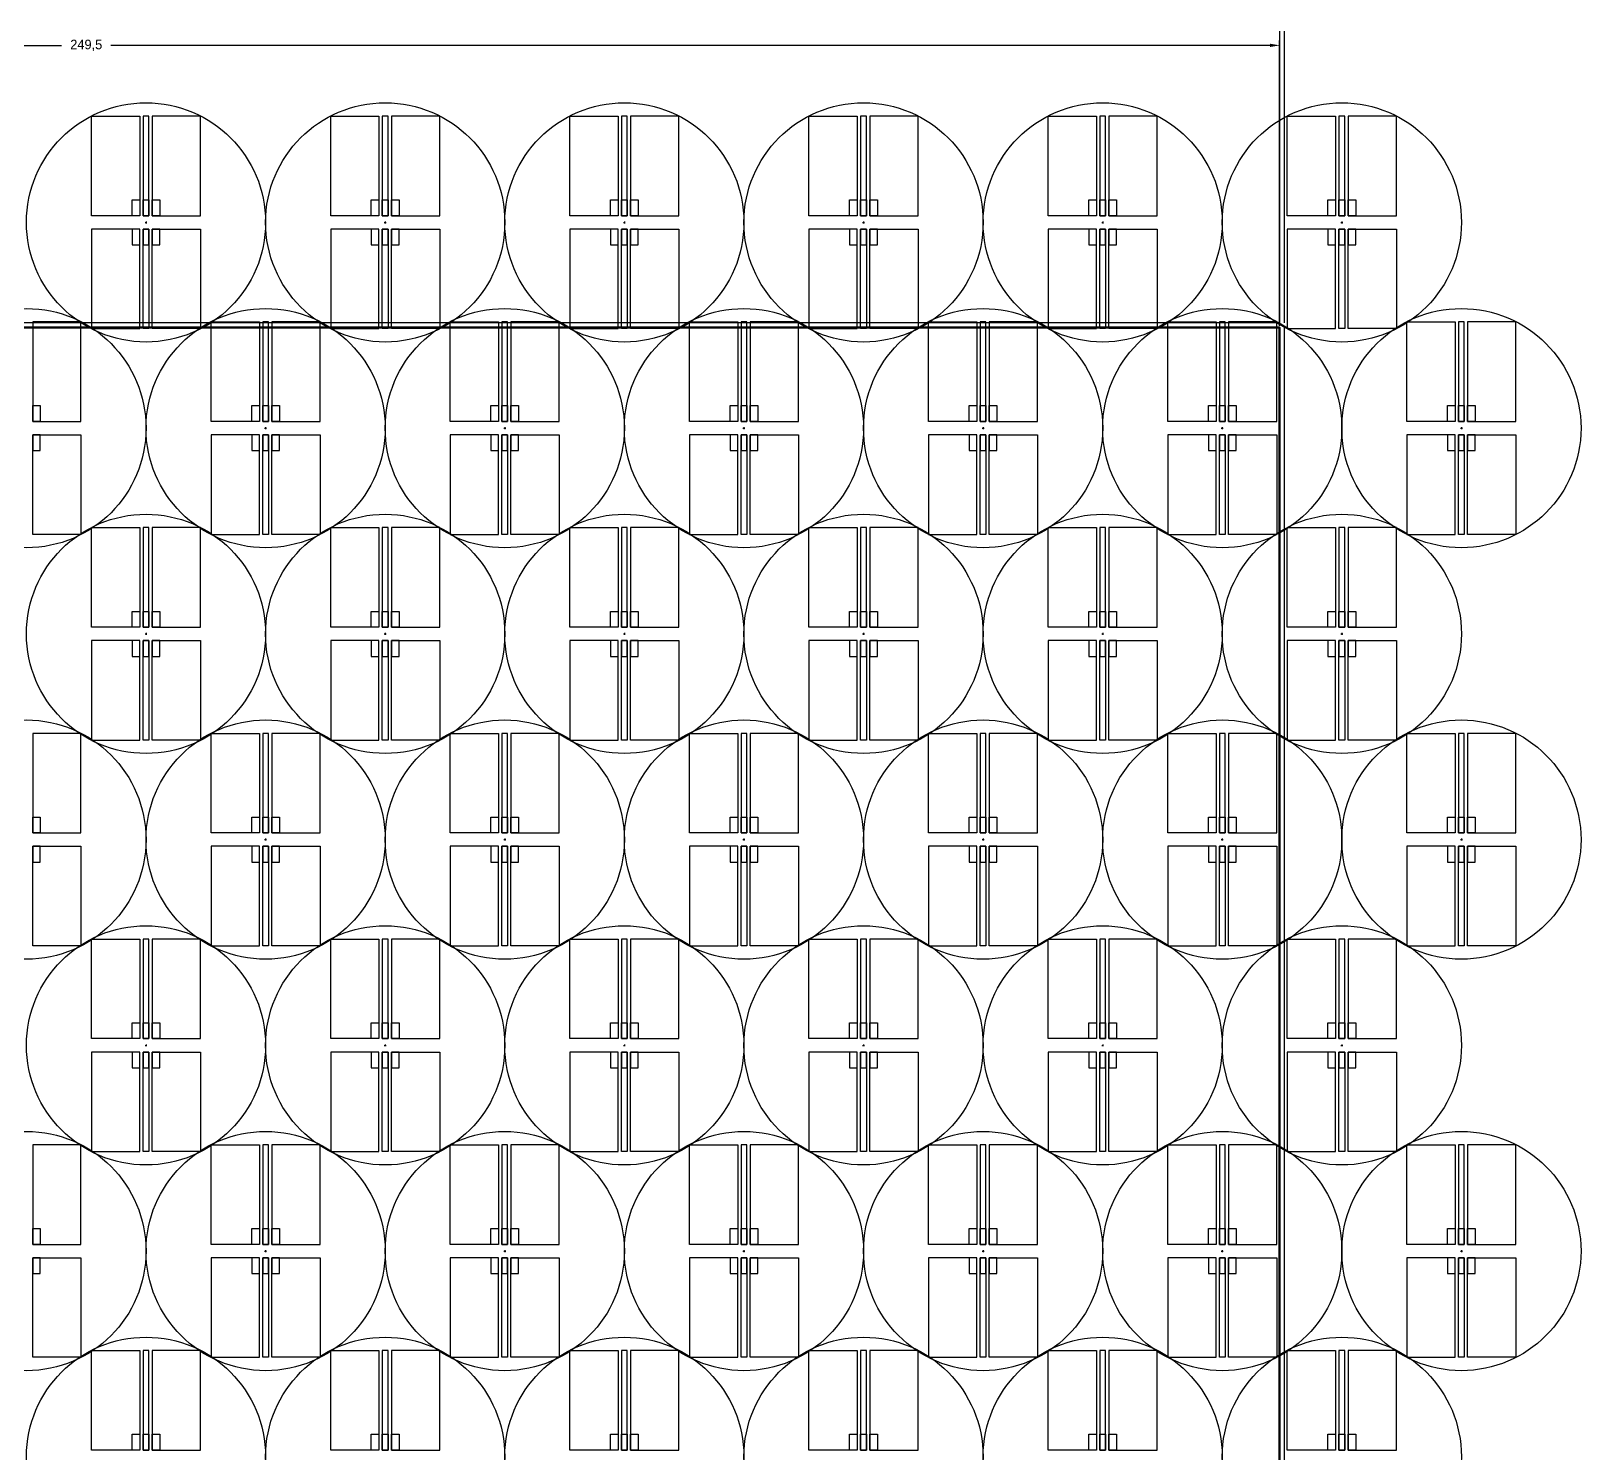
# Model space of a CAD drawing. Extents: x 1705 to 2425, y 722 to 1043.
# Drawn here: x 2263.1 to 2425.1, y 894.3 to 1042.9 of the extents above; entities that cross this region are included whole.
import ezdxf

# ---------------------------------------------------------------- set-up
doc = ezdxf.new("R2010")
doc.units = 0
doc.header["$LTSCALE"] = 0.2
doc.layers.get('Defpoints').update_dxf_attribs({"linetype": 'CONTINUOUS'})
for name, color, linetype in [('Bemassung', 5, 'CONTINUOUS'), ('Layout', 7, 'CONTINUOUS'), ('Platine', 6, 'CONTINUOUS')]:
    doc.layers.add(name, color=color, linetype=linetype)
doc.dimstyles.get("Standard").update_dxf_attribs({"dimtxt": 1, "dimasz": 1, "dimexe": 0.5, "dimexo": 0.2, "dimgap": 0.5, "dimtad": 0, "dimdec": 1, "dimzin": 0, "dimtxsty": 'Standard', "dimcen": 0.2, "dimadec": 1, "dimazin": 0, "dimtfac": 1, "dimtdec": 1, "dimtofl": 0, "dimtmove": 0, "dimatfit": 3, "dimfxl": 0, "dimtolj": 1, "dimtzin": 0, "dimarcsym": 0})

# ---------------------------------------------------------------- blocks, each defined once
blk = doc.blocks.new('*D16')
at = {"layer": 'Bemassung', "color": 0, "lineweight": -2}
for p, q in [((2144.1, 1012.1), (2144.1, 1041.9)), ((2393.6, 1012.1), (2393.6, 1041.9)), ((2145.1, 1041.4), (2266.27, 1041.4)), ((2392.6, 1041.4), (2271.43, 1041.4))]:
    blk.add_line(p, q, dxfattribs=at)
at = {"layer": 'Bemassung', "color": 0}
for points in [[(2145.1, 1041.57), (2145.1, 1041.23), (2144.1, 1041.4)], [(2392.6, 1041.57), (2392.6, 1041.23), (2393.6, 1041.4)]]:
    blk.add_solid(points, dxfattribs=at)
at = {"layer": 'Defpoints', "color": 0}
for p in [(2393.6, 1041.4), (2144.1, 1011.9), (2393.6, 1011.9)]:
    blk.add_point(p, dxfattribs=at)
at = {"layer": 'Bemassung', "color": 0, "insert": (2268.85, 1041.4), "char_height": 1, "attachment_point": 5}
blk.add_mtext('\\A1;249,5', dxfattribs=at)

msp = doc.modelspace()

# ---------------------------------------------------------------- linework, layer by layer
at = {"layer": 'Bemassung'}
for centre in [(2275.1, 1022.9), (2300.1, 1022.9), (2325.1, 1022.9), (2350.1, 1022.9), (2375.1, 1022.9), (2400.1, 1022.9), (2262.6, 1001.4), (2287.6, 1001.4), (2312.6, 1001.4), (2337.6, 1001.4), (2362.6, 1001.4), (2387.6, 1001.4), (2412.6, 1001.4), (2275.1, 979.9), (2300.1, 979.9), (2325.1, 979.9), (2350.1, 979.9), (2375.1, 979.9), (2400.1, 979.9), (2262.6, 958.4), (2287.6, 958.4), (2312.6, 958.4), (2337.6, 958.4), (2362.6, 958.4), (2387.6, 958.4), (2412.6, 958.4), (2275.1, 936.9), (2300.1, 936.9), (2325.1, 936.9), (2350.1, 936.9), (2375.1, 936.9), (2400.1, 936.9), (2262.6, 915.4), (2287.6, 915.4), (2312.6, 915.4), (2337.6, 915.4), (2362.6, 915.4), (2387.6, 915.4), (2412.6, 915.4), (2275.1, 893.9), (2300.1, 893.9), (2325.1, 893.9), (2350.1, 893.9), (2375.1, 893.9), (2400.1, 893.9)]:
    msp.add_circle(centre, 12.5, dxfattribs=at)
at = {"layer": 'Layout'}
for p, q in [((2275, 1022.9), (2275.2, 1022.9)), ((2275.1, 1023), (2275.1, 1022.8)), ((2300, 1022.9), (2300.2, 1022.9)), ((2300.1, 1023), (2300.1, 1022.8)), ((2325, 1022.9), (2325.2, 1022.9)), ((2325.1, 1023), (2325.1, 1022.8)), ((2350, 1022.9), (2350.2, 1022.9)), ((2350.1, 1023), (2350.1, 1022.8)), ((2375, 1022.9), (2375.2, 1022.9)), ((2375.1, 1023), (2375.1, 1022.8)), ((2400, 1022.9), (2400.2, 1022.9)), ((2400.1, 1023), (2400.1, 1022.8)), ((2287.5, 1001.4), (2287.7, 1001.4)), ((2287.6, 1001.5), (2287.6, 1001.3)), ((2312.5, 1001.4), (2312.7, 1001.4)), ((2312.6, 1001.5), (2312.6, 1001.3)), ((2337.5, 1001.4), (2337.7, 1001.4)), ((2337.6, 1001.5), (2337.6, 1001.3)), ((2362.5, 1001.4), (2362.7, 1001.4)), ((2362.6, 1001.5), (2362.6, 1001.3)), ((2387.5, 1001.4), (2387.7, 1001.4)), ((2387.6, 1001.5), (2387.6, 1001.3)), ((2412.5, 1001.4), (2412.7, 1001.4)), ((2412.6, 1001.5), (2412.6, 1001.3)), ((2275, 979.9), (2275.2, 979.9)), ((2275.1, 980), (2275.1, 979.8)), ((2300, 979.9), (2300.2, 979.9)), ((2300.1, 980), (2300.1, 979.8)), ((2325, 979.9), (2325.2, 979.9)), ((2325.1, 980), (2325.1, 979.8)), ((2350, 979.9), (2350.2, 979.9)), ((2350.1, 980), (2350.1, 979.8)), ((2375, 979.9), (2375.2, 979.9)), ((2375.1, 980), (2375.1, 979.8)), ((2400, 979.9), (2400.2, 979.9)), ((2400.1, 980), (2400.1, 979.8)), ((2287.5, 958.4), (2287.7, 958.4)), ((2287.6, 958.5), (2287.6, 958.3)), ((2312.5, 958.4), (2312.7, 958.4)), ((2312.6, 958.5), (2312.6, 958.3)), ((2337.5, 958.4), (2337.7, 958.4)), ((2337.6, 958.5), (2337.6, 958.3)), ((2362.5, 958.4), (2362.7, 958.4)), ((2362.6, 958.5), (2362.6, 958.3)), ((2387.5, 958.4), (2387.7, 958.4)), ((2387.6, 958.5), (2387.6, 958.3)), ((2412.5, 958.4), (2412.7, 958.4)), ((2412.6, 958.5), (2412.6, 958.3)), ((2275, 936.9), (2275.2, 936.9)), ((2275.1, 937), (2275.1, 936.8)), ((2300, 936.9), (2300.2, 936.9)), ((2300.1, 937), (2300.1, 936.8)), ((2325, 936.9), (2325.2, 936.9)), ((2325.1, 937), (2325.1, 936.8)), ((2350, 936.9), (2350.2, 936.9)), ((2350.1, 937), (2350.1, 936.8)), ((2375, 936.9), (2375.2, 936.9)), ((2375.1, 937), (2375.1, 936.8)), ((2400, 936.9), (2400.2, 936.9)), ((2400.1, 937), (2400.1, 936.8)), ((2287.6, 915.5), (2287.6, 915.3)), ((2312.6, 915.5), (2312.6, 915.3)), ((2337.6, 915.5), (2337.6, 915.3)), ((2362.6, 915.5), (2362.6, 915.3)), ((2387.6, 915.5), (2387.6, 915.3)), ((2412.6, 915.5), (2412.6, 915.3)), ((2287.5, 915.4), (2287.7, 915.4)), ((2312.5, 915.4), (2312.7, 915.4)), ((2337.5, 915.4), (2337.7, 915.4)), ((2362.5, 915.4), (2362.7, 915.4)), ((2387.5, 915.4), (2387.7, 915.4)), ((2412.5, 915.4), (2412.7, 915.4))]:
    msp.add_line(p, q, dxfattribs=at)
for points in [[(2274.45, 1023.6), (2269.4, 1023.6), (2269.4, 1034), (2274.45, 1034)], [(2274.8, 1023.6), (2275.4, 1023.6), (2275.4, 1034), (2274.8, 1034)], [(2275.75, 1023.6), (2280.8, 1023.6), (2280.8, 1034), (2275.75, 1034)], [(2299.45, 1023.6), (2294.4, 1023.6), (2294.4, 1034), (2299.45, 1034)], [(2299.8, 1023.6), (2300.4, 1023.6), (2300.4, 1034), (2299.8, 1034)], [(2300.75, 1023.6), (2305.8, 1023.6), (2305.8, 1034), (2300.75, 1034)], [(2324.45, 1023.6), (2319.4, 1023.6), (2319.4, 1034), (2324.45, 1034)], [(2324.8, 1023.6), (2325.4, 1023.6), (2325.4, 1034), (2324.8, 1034)], [(2325.75, 1023.6), (2330.8, 1023.6), (2330.8, 1034), (2325.75, 1034)], [(2349.45, 1023.6), (2344.4, 1023.6), (2344.4, 1034), (2349.45, 1034)], [(2349.8, 1023.6), (2350.4, 1023.6), (2350.4, 1034), (2349.8, 1034)], [(2350.75, 1023.6), (2355.8, 1023.6), (2355.8, 1034), (2350.75, 1034)], [(2374.45, 1023.6), (2369.4, 1023.6), (2369.4, 1034), (2374.45, 1034)], [(2374.8, 1023.6), (2375.4, 1023.6), (2375.4, 1034), (2374.8, 1034)], [(2375.75, 1023.6), (2380.8, 1023.6), (2380.8, 1034), (2375.75, 1034)], [(2399.45, 1023.6), (2394.4, 1023.6), (2394.4, 1034), (2399.45, 1034)], [(2399.8, 1023.6), (2400.4, 1023.6), (2400.4, 1034), (2399.8, 1034)], [(2400.75, 1023.6), (2405.8, 1023.6), (2405.8, 1034), (2400.75, 1034)], [(2273.65, 1025.25), (2274.45, 1025.25), (2274.45, 1023.6), (2273.65, 1023.6)], [(2274.8, 1025.25), (2275.4, 1025.25), (2275.4, 1023.6), (2274.8, 1023.6)], [(2275.75, 1025.25), (2276.55, 1025.25), (2276.55, 1023.6), (2275.75, 1023.6)], [(2298.65, 1025.25), (2299.45, 1025.25), (2299.45, 1023.6), (2298.65, 1023.6)], [(2299.8, 1025.25), (2300.4, 1025.25), (2300.4, 1023.6), (2299.8, 1023.6)], [(2300.75, 1025.25), (2301.55, 1025.25), (2301.55, 1023.6), (2300.75, 1023.6)], [(2323.65, 1025.25), (2324.45, 1025.25), (2324.45, 1023.6), (2323.65, 1023.6)], [(2324.8, 1025.25), (2325.4, 1025.25), (2325.4, 1023.6), (2324.8, 1023.6)], [(2325.75, 1025.25), (2326.55, 1025.25), (2326.55, 1023.6), (2325.75, 1023.6)], [(2348.65, 1025.25), (2349.45, 1025.25), (2349.45, 1023.6), (2348.65, 1023.6)], [(2349.8, 1025.25), (2350.4, 1025.25), (2350.4, 1023.6), (2349.8, 1023.6)], [(2350.75, 1025.25), (2351.55, 1025.25), (2351.55, 1023.6), (2350.75, 1023.6)], [(2373.65, 1025.25), (2374.45, 1025.25), (2374.45, 1023.6), (2373.65, 1023.6)], [(2374.8, 1025.25), (2375.4, 1025.25), (2375.4, 1023.6), (2374.8, 1023.6)], [(2375.75, 1025.25), (2376.55, 1025.25), (2376.55, 1023.6), (2375.75, 1023.6)], [(2398.65, 1025.25), (2399.45, 1025.25), (2399.45, 1023.6), (2398.65, 1023.6)], [(2399.8, 1025.25), (2400.4, 1025.25), (2400.4, 1023.6), (2399.8, 1023.6)], [(2400.75, 1025.25), (2401.55, 1025.25), (2401.55, 1023.6), (2400.75, 1023.6)], [(2274.45, 1022.2), (2269.4, 1022.2), (2269.4, 1011.8), (2274.45, 1011.8)], [(2273.65, 1020.55), (2274.45, 1020.55), (2274.45, 1022.2), (2273.65, 1022.2)], [(2274.8, 1020.55), (2275.4, 1020.55), (2275.4, 1022.2), (2274.8, 1022.2)], [(2274.8, 1022.2), (2275.4, 1022.2), (2275.4, 1011.8), (2274.8, 1011.8)], [(2275.75, 1020.55), (2276.55, 1020.55), (2276.55, 1022.2), (2275.75, 1022.2)], [(2275.75, 1022.2), (2280.8, 1022.2), (2280.8, 1011.8), (2275.75, 1011.8)], [(2299.45, 1022.2), (2294.4, 1022.2), (2294.4, 1011.8), (2299.45, 1011.8)], [(2298.65, 1020.55), (2299.45, 1020.55), (2299.45, 1022.2), (2298.65, 1022.2)], [(2299.8, 1020.55), (2300.4, 1020.55), (2300.4, 1022.2), (2299.8, 1022.2)], [(2299.8, 1022.2), (2300.4, 1022.2), (2300.4, 1011.8), (2299.8, 1011.8)], [(2300.75, 1020.55), (2301.55, 1020.55), (2301.55, 1022.2), (2300.75, 1022.2)], [(2300.75, 1022.2), (2305.8, 1022.2), (2305.8, 1011.8), (2300.75, 1011.8)], [(2324.45, 1022.2), (2319.4, 1022.2), (2319.4, 1011.8), (2324.45, 1011.8)], [(2323.65, 1020.55), (2324.45, 1020.55), (2324.45, 1022.2), (2323.65, 1022.2)], [(2324.8, 1020.55), (2325.4, 1020.55), (2325.4, 1022.2), (2324.8, 1022.2)], [(2324.8, 1022.2), (2325.4, 1022.2), (2325.4, 1011.8), (2324.8, 1011.8)], [(2325.75, 1020.55), (2326.55, 1020.55), (2326.55, 1022.2), (2325.75, 1022.2)], [(2325.75, 1022.2), (2330.8, 1022.2), (2330.8, 1011.8), (2325.75, 1011.8)], [(2349.45, 1022.2), (2344.4, 1022.2), (2344.4, 1011.8), (2349.45, 1011.8)], [(2348.65, 1020.55), (2349.45, 1020.55), (2349.45, 1022.2), (2348.65, 1022.2)], [(2349.8, 1020.55), (2350.4, 1020.55), (2350.4, 1022.2), (2349.8, 1022.2)], [(2349.8, 1022.2), (2350.4, 1022.2), (2350.4, 1011.8), (2349.8, 1011.8)], [(2350.75, 1020.55), (2351.55, 1020.55), (2351.55, 1022.2), (2350.75, 1022.2)], [(2350.75, 1022.2), (2355.8, 1022.2), (2355.8, 1011.8), (2350.75, 1011.8)], [(2374.45, 1022.2), (2369.4, 1022.2), (2369.4, 1011.8), (2374.45, 1011.8)], [(2373.65, 1020.55), (2374.45, 1020.55), (2374.45, 1022.2), (2373.65, 1022.2)], [(2374.8, 1020.55), (2375.4, 1020.55), (2375.4, 1022.2), (2374.8, 1022.2)], [(2374.8, 1022.2), (2375.4, 1022.2), (2375.4, 1011.8), (2374.8, 1011.8)], [(2375.75, 1020.55), (2376.55, 1020.55), (2376.55, 1022.2), (2375.75, 1022.2)], [(2375.75, 1022.2), (2380.8, 1022.2), (2380.8, 1011.8), (2375.75, 1011.8)], [(2399.45, 1022.2), (2394.4, 1022.2), (2394.4, 1011.8), (2399.45, 1011.8)], [(2398.65, 1020.55), (2399.45, 1020.55), (2399.45, 1022.2), (2398.65, 1022.2)], [(2399.8, 1020.55), (2400.4, 1020.55), (2400.4, 1022.2), (2399.8, 1022.2)], [(2399.8, 1022.2), (2400.4, 1022.2), (2400.4, 1011.8), (2399.8, 1011.8)], [(2400.75, 1020.55), (2401.55, 1020.55), (2401.55, 1022.2), (2400.75, 1022.2)], [(2400.75, 1022.2), (2405.8, 1022.2), (2405.8, 1011.8), (2400.75, 1011.8)], [(2263.25, 1002.1), (2268.3, 1002.1), (2268.3, 1012.5), (2263.25, 1012.5)], [(2286.95, 1002.1), (2281.9, 1002.1), (2281.9, 1012.5), (2286.95, 1012.5)], [(2287.3, 1002.1), (2287.9, 1002.1), (2287.9, 1012.5), (2287.3, 1012.5)], [(2288.25, 1002.1), (2293.3, 1002.1), (2293.3, 1012.5), (2288.25, 1012.5)], [(2311.95, 1002.1), (2306.9, 1002.1), (2306.9, 1012.5), (2311.95, 1012.5)], [(2312.3, 1002.1), (2312.9, 1002.1), (2312.9, 1012.5), (2312.3, 1012.5)], [(2313.25, 1002.1), (2318.3, 1002.1), (2318.3, 1012.5), (2313.25, 1012.5)], [(2336.95, 1002.1), (2331.9, 1002.1), (2331.9, 1012.5), (2336.95, 1012.5)], [(2337.3, 1002.1), (2337.9, 1002.1), (2337.9, 1012.5), (2337.3, 1012.5)], [(2338.25, 1002.1), (2343.3, 1002.1), (2343.3, 1012.5), (2338.25, 1012.5)], [(2361.95, 1002.1), (2356.9, 1002.1), (2356.9, 1012.5), (2361.95, 1012.5)], [(2362.3, 1002.1), (2362.9, 1002.1), (2362.9, 1012.5), (2362.3, 1012.5)], [(2363.25, 1002.1), (2368.3, 1002.1), (2368.3, 1012.5), (2363.25, 1012.5)], [(2386.95, 1002.1), (2381.9, 1002.1), (2381.9, 1012.5), (2386.95, 1012.5)], [(2387.3, 1002.1), (2387.9, 1002.1), (2387.9, 1012.5), (2387.3, 1012.5)], [(2388.25, 1002.1), (2393.3, 1002.1), (2393.3, 1012.5), (2388.25, 1012.5)], [(2411.95, 1002.1), (2406.9, 1002.1), (2406.9, 1012.5), (2411.95, 1012.5)], [(2412.3, 1002.1), (2412.9, 1002.1), (2412.9, 1012.5), (2412.3, 1012.5)], [(2413.25, 1002.1), (2418.3, 1002.1), (2418.3, 1012.5), (2413.25, 1012.5)], [(2263.25, 1003.75), (2264.05, 1003.75), (2264.05, 1002.1), (2263.25, 1002.1)], [(2286.15, 1003.75), (2286.95, 1003.75), (2286.95, 1002.1), (2286.15, 1002.1)], [(2287.3, 1003.75), (2287.9, 1003.75), (2287.9, 1002.1), (2287.3, 1002.1)], [(2288.25, 1003.75), (2289.05, 1003.75), (2289.05, 1002.1), (2288.25, 1002.1)], [(2311.15, 1003.75), (2311.95, 1003.75), (2311.95, 1002.1), (2311.15, 1002.1)], [(2312.3, 1003.75), (2312.9, 1003.75), (2312.9, 1002.1), (2312.3, 1002.1)], [(2313.25, 1003.75), (2314.05, 1003.75), (2314.05, 1002.1), (2313.25, 1002.1)], [(2336.15, 1003.75), (2336.95, 1003.75), (2336.95, 1002.1), (2336.15, 1002.1)], [(2337.3, 1003.75), (2337.9, 1003.75), (2337.9, 1002.1), (2337.3, 1002.1)], [(2338.25, 1003.75), (2339.05, 1003.75), (2339.05, 1002.1), (2338.25, 1002.1)], [(2361.15, 1003.75), (2361.95, 1003.75), (2361.95, 1002.1), (2361.15, 1002.1)], [(2362.3, 1003.75), (2362.9, 1003.75), (2362.9, 1002.1), (2362.3, 1002.1)], [(2363.25, 1003.75), (2364.05, 1003.75), (2364.05, 1002.1), (2363.25, 1002.1)], [(2386.15, 1003.75), (2386.95, 1003.75), (2386.95, 1002.1), (2386.15, 1002.1)], [(2387.3, 1003.75), (2387.9, 1003.75), (2387.9, 1002.1), (2387.3, 1002.1)], [(2388.25, 1003.75), (2389.05, 1003.75), (2389.05, 1002.1), (2388.25, 1002.1)], [(2411.15, 1003.75), (2411.95, 1003.75), (2411.95, 1002.1), (2411.15, 1002.1)], [(2412.3, 1003.75), (2412.9, 1003.75), (2412.9, 1002.1), (2412.3, 1002.1)], [(2413.25, 1003.75), (2414.05, 1003.75), (2414.05, 1002.1), (2413.25, 1002.1)], [(2263.25, 999.05), (2264.05, 999.05), (2264.05, 1000.7), (2263.25, 1000.7)], [(2263.25, 1000.7), (2268.3, 1000.7), (2268.3, 990.3), (2263.25, 990.3)], [(2286.95, 1000.7), (2281.9, 1000.7), (2281.9, 990.3), (2286.95, 990.3)], [(2286.15, 999.05), (2286.95, 999.05), (2286.95, 1000.7), (2286.15, 1000.7)], [(2287.3, 999.05), (2287.9, 999.05), (2287.9, 1000.7), (2287.3, 1000.7)], [(2287.3, 1000.7), (2287.9, 1000.7), (2287.9, 990.3), (2287.3, 990.3)], [(2288.25, 999.05), (2289.05, 999.05), (2289.05, 1000.7), (2288.25, 1000.7)], [(2288.25, 1000.7), (2293.3, 1000.7), (2293.3, 990.3), (2288.25, 990.3)], [(2311.95, 1000.7), (2306.9, 1000.7), (2306.9, 990.3), (2311.95, 990.3)], [(2311.15, 999.05), (2311.95, 999.05), (2311.95, 1000.7), (2311.15, 1000.7)], [(2312.3, 999.05), (2312.9, 999.05), (2312.9, 1000.7), (2312.3, 1000.7)], [(2312.3, 1000.7), (2312.9, 1000.7), (2312.9, 990.3), (2312.3, 990.3)], [(2313.25, 999.05), (2314.05, 999.05), (2314.05, 1000.7), (2313.25, 1000.7)], [(2313.25, 1000.7), (2318.3, 1000.7), (2318.3, 990.3), (2313.25, 990.3)], [(2336.95, 1000.7), (2331.9, 1000.7), (2331.9, 990.3), (2336.95, 990.3)], [(2336.15, 999.05), (2336.95, 999.05), (2336.95, 1000.7), (2336.15, 1000.7)], [(2337.3, 999.05), (2337.9, 999.05), (2337.9, 1000.7), (2337.3, 1000.7)], [(2337.3, 1000.7), (2337.9, 1000.7), (2337.9, 990.3), (2337.3, 990.3)], [(2338.25, 999.05), (2339.05, 999.05), (2339.05, 1000.7), (2338.25, 1000.7)], [(2338.25, 1000.7), (2343.3, 1000.7), (2343.3, 990.3), (2338.25, 990.3)], [(2361.95, 1000.7), (2356.9, 1000.7), (2356.9, 990.3), (2361.95, 990.3)], [(2361.15, 999.05), (2361.95, 999.05), (2361.95, 1000.7), (2361.15, 1000.7)], [(2362.3, 999.05), (2362.9, 999.05), (2362.9, 1000.7), (2362.3, 1000.7)], [(2362.3, 1000.7), (2362.9, 1000.7), (2362.9, 990.3), (2362.3, 990.3)], [(2363.25, 999.05), (2364.05, 999.05), (2364.05, 1000.7), (2363.25, 1000.7)], [(2363.25, 1000.7), (2368.3, 1000.7), (2368.3, 990.3), (2363.25, 990.3)], [(2386.95, 1000.7), (2381.9, 1000.7), (2381.9, 990.3), (2386.95, 990.3)], [(2386.15, 999.05), (2386.95, 999.05), (2386.95, 1000.7), (2386.15, 1000.7)], [(2387.3, 999.05), (2387.9, 999.05), (2387.9, 1000.7), (2387.3, 1000.7)], [(2387.3, 1000.7), (2387.9, 1000.7), (2387.9, 990.3), (2387.3, 990.3)], [(2388.25, 999.05), (2389.05, 999.05), (2389.05, 1000.7), (2388.25, 1000.7)], [(2388.25, 1000.7), (2393.3, 1000.7), (2393.3, 990.3), (2388.25, 990.3)], [(2411.95, 1000.7), (2406.9, 1000.7), (2406.9, 990.3), (2411.95, 990.3)], [(2411.15, 999.05), (2411.95, 999.05), (2411.95, 1000.7), (2411.15, 1000.7)], [(2412.3, 999.05), (2412.9, 999.05), (2412.9, 1000.7), (2412.3, 1000.7)], [(2412.3, 1000.7), (2412.9, 1000.7), (2412.9, 990.3), (2412.3, 990.3)], [(2413.25, 999.05), (2414.05, 999.05), (2414.05, 1000.7), (2413.25, 1000.7)], [(2413.25, 1000.7), (2418.3, 1000.7), (2418.3, 990.3), (2413.25, 990.3)], [(2274.45, 980.6), (2269.4, 980.6), (2269.4, 991), (2274.45, 991)], [(2274.8, 980.6), (2275.4, 980.6), (2275.4, 991), (2274.8, 991)], [(2275.75, 980.6), (2280.8, 980.6), (2280.8, 991), (2275.75, 991)], [(2299.45, 980.6), (2294.4, 980.6), (2294.4, 991), (2299.45, 991)], [(2299.8, 980.6), (2300.4, 980.6), (2300.4, 991), (2299.8, 991)], [(2300.75, 980.6), (2305.8, 980.6), (2305.8, 991), (2300.75, 991)], [(2324.45, 980.6), (2319.4, 980.6), (2319.4, 991), (2324.45, 991)], [(2324.8, 980.6), (2325.4, 980.6), (2325.4, 991), (2324.8, 991)], [(2325.75, 980.6), (2330.8, 980.6), (2330.8, 991), (2325.75, 991)], [(2349.45, 980.6), (2344.4, 980.6), (2344.4, 991), (2349.45, 991)], [(2349.8, 980.6), (2350.4, 980.6), (2350.4, 991), (2349.8, 991)], [(2350.75, 980.6), (2355.8, 980.6), (2355.8, 991), (2350.75, 991)], [(2374.45, 980.6), (2369.4, 980.6), (2369.4, 991), (2374.45, 991)], [(2374.8, 980.6), (2375.4, 980.6), (2375.4, 991), (2374.8, 991)], [(2375.75, 980.6), (2380.8, 980.6), (2380.8, 991), (2375.75, 991)], [(2399.45, 980.6), (2394.4, 980.6), (2394.4, 991), (2399.45, 991)], [(2399.8, 980.6), (2400.4, 980.6), (2400.4, 991), (2399.8, 991)], [(2400.75, 980.6), (2405.8, 980.6), (2405.8, 991), (2400.75, 991)], [(2273.65, 982.25), (2274.45, 982.25), (2274.45, 980.6), (2273.65, 980.6)], [(2274.8, 982.25), (2275.4, 982.25), (2275.4, 980.6), (2274.8, 980.6)], [(2275.75, 982.25), (2276.55, 982.25), (2276.55, 980.6), (2275.75, 980.6)], [(2298.65, 982.25), (2299.45, 982.25), (2299.45, 980.6), (2298.65, 980.6)], [(2299.8, 982.25), (2300.4, 982.25), (2300.4, 980.6), (2299.8, 980.6)], [(2300.75, 982.25), (2301.55, 982.25), (2301.55, 980.6), (2300.75, 980.6)], [(2323.65, 982.25), (2324.45, 982.25), (2324.45, 980.6), (2323.65, 980.6)], [(2324.8, 982.25), (2325.4, 982.25), (2325.4, 980.6), (2324.8, 980.6)], [(2325.75, 982.25), (2326.55, 982.25), (2326.55, 980.6), (2325.75, 980.6)], [(2348.65, 982.25), (2349.45, 982.25), (2349.45, 980.6), (2348.65, 980.6)], [(2349.8, 982.25), (2350.4, 982.25), (2350.4, 980.6), (2349.8, 980.6)], [(2350.75, 982.25), (2351.55, 982.25), (2351.55, 980.6), (2350.75, 980.6)], [(2373.65, 982.25), (2374.45, 982.25), (2374.45, 980.6), (2373.65, 980.6)], [(2374.8, 982.25), (2375.4, 982.25), (2375.4, 980.6), (2374.8, 980.6)], [(2375.75, 982.25), (2376.55, 982.25), (2376.55, 980.6), (2375.75, 980.6)], [(2398.65, 982.25), (2399.45, 982.25), (2399.45, 980.6), (2398.65, 980.6)], [(2399.8, 982.25), (2400.4, 982.25), (2400.4, 980.6), (2399.8, 980.6)], [(2400.75, 982.25), (2401.55, 982.25), (2401.55, 980.6), (2400.75, 980.6)], [(2274.45, 979.2), (2269.4, 979.2), (2269.4, 968.8), (2274.45, 968.8)], [(2273.65, 977.55), (2274.45, 977.55), (2274.45, 979.2), (2273.65, 979.2)], [(2274.8, 977.55), (2275.4, 977.55), (2275.4, 979.2), (2274.8, 979.2)], [(2274.8, 979.2), (2275.4, 979.2), (2275.4, 968.8), (2274.8, 968.8)], [(2275.75, 977.55), (2276.55, 977.55), (2276.55, 979.2), (2275.75, 979.2)], [(2275.75, 979.2), (2280.8, 979.2), (2280.8, 968.8), (2275.75, 968.8)], [(2299.45, 979.2), (2294.4, 979.2), (2294.4, 968.8), (2299.45, 968.8)], [(2298.65, 977.55), (2299.45, 977.55), (2299.45, 979.2), (2298.65, 979.2)], [(2299.8, 977.55), (2300.4, 977.55), (2300.4, 979.2), (2299.8, 979.2)], [(2299.8, 979.2), (2300.4, 979.2), (2300.4, 968.8), (2299.8, 968.8)], [(2300.75, 977.55), (2301.55, 977.55), (2301.55, 979.2), (2300.75, 979.2)], [(2300.75, 979.2), (2305.8, 979.2), (2305.8, 968.8), (2300.75, 968.8)], [(2324.45, 979.2), (2319.4, 979.2), (2319.4, 968.8), (2324.45, 968.8)], [(2323.65, 977.55), (2324.45, 977.55), (2324.45, 979.2), (2323.65, 979.2)], [(2324.8, 977.55), (2325.4, 977.55), (2325.4, 979.2), (2324.8, 979.2)], [(2324.8, 979.2), (2325.4, 979.2), (2325.4, 968.8), (2324.8, 968.8)], [(2325.75, 977.55), (2326.55, 977.55), (2326.55, 979.2), (2325.75, 979.2)], [(2325.75, 979.2), (2330.8, 979.2), (2330.8, 968.8), (2325.75, 968.8)], [(2349.45, 979.2), (2344.4, 979.2), (2344.4, 968.8), (2349.45, 968.8)], [(2348.65, 977.55), (2349.45, 977.55), (2349.45, 979.2), (2348.65, 979.2)], [(2349.8, 977.55), (2350.4, 977.55), (2350.4, 979.2), (2349.8, 979.2)], [(2349.8, 979.2), (2350.4, 979.2), (2350.4, 968.8), (2349.8, 968.8)], [(2350.75, 977.55), (2351.55, 977.55), (2351.55, 979.2), (2350.75, 979.2)], [(2350.75, 979.2), (2355.8, 979.2), (2355.8, 968.8), (2350.75, 968.8)], [(2374.45, 979.2), (2369.4, 979.2), (2369.4, 968.8), (2374.45, 968.8)], [(2373.65, 977.55), (2374.45, 977.55), (2374.45, 979.2), (2373.65, 979.2)], [(2374.8, 977.55), (2375.4, 977.55), (2375.4, 979.2), (2374.8, 979.2)], [(2374.8, 979.2), (2375.4, 979.2), (2375.4, 968.8), (2374.8, 968.8)], [(2375.75, 977.55), (2376.55, 977.55), (2376.55, 979.2), (2375.75, 979.2)], [(2375.75, 979.2), (2380.8, 979.2), (2380.8, 968.8), (2375.75, 968.8)], [(2399.45, 979.2), (2394.4, 979.2), (2394.4, 968.8), (2399.45, 968.8)], [(2398.65, 977.55), (2399.45, 977.55), (2399.45, 979.2), (2398.65, 979.2)], [(2399.8, 977.55), (2400.4, 977.55), (2400.4, 979.2), (2399.8, 979.2)], [(2399.8, 979.2), (2400.4, 979.2), (2400.4, 968.8), (2399.8, 968.8)], [(2400.75, 977.55), (2401.55, 977.55), (2401.55, 979.2), (2400.75, 979.2)], [(2400.75, 979.2), (2405.8, 979.2), (2405.8, 968.8), (2400.75, 968.8)], [(2263.25, 959.1), (2268.3, 959.1), (2268.3, 969.5), (2263.25, 969.5)], [(2286.95, 959.1), (2281.9, 959.1), (2281.9, 969.5), (2286.95, 969.5)], [(2287.3, 959.1), (2287.9, 959.1), (2287.9, 969.5), (2287.3, 969.5)], [(2288.25, 959.1), (2293.3, 959.1), (2293.3, 969.5), (2288.25, 969.5)], [(2311.95, 959.1), (2306.9, 959.1), (2306.9, 969.5), (2311.95, 969.5)], [(2312.3, 959.1), (2312.9, 959.1), (2312.9, 969.5), (2312.3, 969.5)], [(2313.25, 959.1), (2318.3, 959.1), (2318.3, 969.5), (2313.25, 969.5)], [(2336.95, 959.1), (2331.9, 959.1), (2331.9, 969.5), (2336.95, 969.5)], [(2337.3, 959.1), (2337.9, 959.1), (2337.9, 969.5), (2337.3, 969.5)], [(2338.25, 959.1), (2343.3, 959.1), (2343.3, 969.5), (2338.25, 969.5)], [(2361.95, 959.1), (2356.9, 959.1), (2356.9, 969.5), (2361.95, 969.5)], [(2362.3, 959.1), (2362.9, 959.1), (2362.9, 969.5), (2362.3, 969.5)], [(2363.25, 959.1), (2368.3, 959.1), (2368.3, 969.5), (2363.25, 969.5)], [(2386.95, 959.1), (2381.9, 959.1), (2381.9, 969.5), (2386.95, 969.5)], [(2387.3, 959.1), (2387.9, 959.1), (2387.9, 969.5), (2387.3, 969.5)], [(2388.25, 959.1), (2393.3, 959.1), (2393.3, 969.5), (2388.25, 969.5)], [(2411.95, 959.1), (2406.9, 959.1), (2406.9, 969.5), (2411.95, 969.5)], [(2412.3, 959.1), (2412.9, 959.1), (2412.9, 969.5), (2412.3, 969.5)], [(2413.25, 959.1), (2418.3, 959.1), (2418.3, 969.5), (2413.25, 969.5)], [(2263.25, 960.75), (2264.05, 960.75), (2264.05, 959.1), (2263.25, 959.1)], [(2286.15, 960.75), (2286.95, 960.75), (2286.95, 959.1), (2286.15, 959.1)], [(2287.3, 960.75), (2287.9, 960.75), (2287.9, 959.1), (2287.3, 959.1)], [(2288.25, 960.75), (2289.05, 960.75), (2289.05, 959.1), (2288.25, 959.1)], [(2311.15, 960.75), (2311.95, 960.75), (2311.95, 959.1), (2311.15, 959.1)], [(2312.3, 960.75), (2312.9, 960.75), (2312.9, 959.1), (2312.3, 959.1)], [(2313.25, 960.75), (2314.05, 960.75), (2314.05, 959.1), (2313.25, 959.1)], [(2336.15, 960.75), (2336.95, 960.75), (2336.95, 959.1), (2336.15, 959.1)], [(2337.3, 960.75), (2337.9, 960.75), (2337.9, 959.1), (2337.3, 959.1)], [(2338.25, 960.75), (2339.05, 960.75), (2339.05, 959.1), (2338.25, 959.1)], [(2361.15, 960.75), (2361.95, 960.75), (2361.95, 959.1), (2361.15, 959.1)], [(2362.3, 960.75), (2362.9, 960.75), (2362.9, 959.1), (2362.3, 959.1)], [(2363.25, 960.75), (2364.05, 960.75), (2364.05, 959.1), (2363.25, 959.1)], [(2386.15, 960.75), (2386.95, 960.75), (2386.95, 959.1), (2386.15, 959.1)], [(2387.3, 960.75), (2387.9, 960.75), (2387.9, 959.1), (2387.3, 959.1)], [(2388.25, 960.75), (2389.05, 960.75), (2389.05, 959.1), (2388.25, 959.1)], [(2411.15, 960.75), (2411.95, 960.75), (2411.95, 959.1), (2411.15, 959.1)], [(2412.3, 960.75), (2412.9, 960.75), (2412.9, 959.1), (2412.3, 959.1)], [(2413.25, 960.75), (2414.05, 960.75), (2414.05, 959.1), (2413.25, 959.1)], [(2263.25, 956.05), (2264.05, 956.05), (2264.05, 957.7), (2263.25, 957.7)], [(2263.25, 957.7), (2268.3, 957.7), (2268.3, 947.3), (2263.25, 947.3)], [(2286.95, 957.7), (2281.9, 957.7), (2281.9, 947.3), (2286.95, 947.3)], [(2286.15, 956.05), (2286.95, 956.05), (2286.95, 957.7), (2286.15, 957.7)], [(2287.3, 956.05), (2287.9, 956.05), (2287.9, 957.7), (2287.3, 957.7)], [(2287.3, 957.7), (2287.9, 957.7), (2287.9, 947.3), (2287.3, 947.3)], [(2288.25, 956.05), (2289.05, 956.05), (2289.05, 957.7), (2288.25, 957.7)], [(2288.25, 957.7), (2293.3, 957.7), (2293.3, 947.3), (2288.25, 947.3)], [(2311.95, 957.7), (2306.9, 957.7), (2306.9, 947.3), (2311.95, 947.3)], [(2311.15, 956.05), (2311.95, 956.05), (2311.95, 957.7), (2311.15, 957.7)], [(2312.3, 956.05), (2312.9, 956.05), (2312.9, 957.7), (2312.3, 957.7)], [(2312.3, 957.7), (2312.9, 957.7), (2312.9, 947.3), (2312.3, 947.3)], [(2313.25, 956.05), (2314.05, 956.05), (2314.05, 957.7), (2313.25, 957.7)], [(2313.25, 957.7), (2318.3, 957.7), (2318.3, 947.3), (2313.25, 947.3)], [(2336.95, 957.7), (2331.9, 957.7), (2331.9, 947.3), (2336.95, 947.3)], [(2336.15, 956.05), (2336.95, 956.05), (2336.95, 957.7), (2336.15, 957.7)], [(2337.3, 956.05), (2337.9, 956.05), (2337.9, 957.7), (2337.3, 957.7)], [(2337.3, 957.7), (2337.9, 957.7), (2337.9, 947.3), (2337.3, 947.3)], [(2338.25, 956.05), (2339.05, 956.05), (2339.05, 957.7), (2338.25, 957.7)], [(2338.25, 957.7), (2343.3, 957.7), (2343.3, 947.3), (2338.25, 947.3)], [(2361.95, 957.7), (2356.9, 957.7), (2356.9, 947.3), (2361.95, 947.3)], [(2361.15, 956.05), (2361.95, 956.05), (2361.95, 957.7), (2361.15, 957.7)], [(2362.3, 956.05), (2362.9, 956.05), (2362.9, 957.7), (2362.3, 957.7)], [(2362.3, 957.7), (2362.9, 957.7), (2362.9, 947.3), (2362.3, 947.3)], [(2363.25, 956.05), (2364.05, 956.05), (2364.05, 957.7), (2363.25, 957.7)], [(2363.25, 957.7), (2368.3, 957.7), (2368.3, 947.3), (2363.25, 947.3)], [(2386.95, 957.7), (2381.9, 957.7), (2381.9, 947.3), (2386.95, 947.3)], [(2386.15, 956.05), (2386.95, 956.05), (2386.95, 957.7), (2386.15, 957.7)], [(2387.3, 956.05), (2387.9, 956.05), (2387.9, 957.7), (2387.3, 957.7)], [(2387.3, 957.7), (2387.9, 957.7), (2387.9, 947.3), (2387.3, 947.3)], [(2388.25, 956.05), (2389.05, 956.05), (2389.05, 957.7), (2388.25, 957.7)], [(2388.25, 957.7), (2393.3, 957.7), (2393.3, 947.3), (2388.25, 947.3)], [(2411.95, 957.7), (2406.9, 957.7), (2406.9, 947.3), (2411.95, 947.3)], [(2411.15, 956.05), (2411.95, 956.05), (2411.95, 957.7), (2411.15, 957.7)], [(2412.3, 956.05), (2412.9, 956.05), (2412.9, 957.7), (2412.3, 957.7)], [(2412.3, 957.7), (2412.9, 957.7), (2412.9, 947.3), (2412.3, 947.3)], [(2413.25, 956.05), (2414.05, 956.05), (2414.05, 957.7), (2413.25, 957.7)], [(2413.25, 957.7), (2418.3, 957.7), (2418.3, 947.3), (2413.25, 947.3)], [(2274.45, 937.6), (2269.4, 937.6), (2269.4, 948), (2274.45, 948)], [(2274.8, 937.6), (2275.4, 937.6), (2275.4, 948), (2274.8, 948)], [(2275.75, 937.6), (2280.8, 937.6), (2280.8, 948), (2275.75, 948)], [(2299.45, 937.6), (2294.4, 937.6), (2294.4, 948), (2299.45, 948)], [(2299.8, 937.6), (2300.4, 937.6), (2300.4, 948), (2299.8, 948)], [(2300.75, 937.6), (2305.8, 937.6), (2305.8, 948), (2300.75, 948)], [(2324.45, 937.6), (2319.4, 937.6), (2319.4, 948), (2324.45, 948)], [(2324.8, 937.6), (2325.4, 937.6), (2325.4, 948), (2324.8, 948)], [(2325.75, 937.6), (2330.8, 937.6), (2330.8, 948), (2325.75, 948)], [(2349.45, 937.6), (2344.4, 937.6), (2344.4, 948), (2349.45, 948)], [(2349.8, 937.6), (2350.4, 937.6), (2350.4, 948), (2349.8, 948)], [(2350.75, 937.6), (2355.8, 937.6), (2355.8, 948), (2350.75, 948)], [(2374.45, 937.6), (2369.4, 937.6), (2369.4, 948), (2374.45, 948)], [(2374.8, 937.6), (2375.4, 937.6), (2375.4, 948), (2374.8, 948)], [(2375.75, 937.6), (2380.8, 937.6), (2380.8, 948), (2375.75, 948)], [(2399.45, 937.6), (2394.4, 937.6), (2394.4, 948), (2399.45, 948)], [(2399.8, 937.6), (2400.4, 937.6), (2400.4, 948), (2399.8, 948)], [(2400.75, 937.6), (2405.8, 937.6), (2405.8, 948), (2400.75, 948)], [(2273.65, 939.25), (2274.45, 939.25), (2274.45, 937.6), (2273.65, 937.6)], [(2274.8, 939.25), (2275.4, 939.25), (2275.4, 937.6), (2274.8, 937.6)], [(2275.75, 939.25), (2276.55, 939.25), (2276.55, 937.6), (2275.75, 937.6)], [(2298.65, 939.25), (2299.45, 939.25), (2299.45, 937.6), (2298.65, 937.6)], [(2299.8, 939.25), (2300.4, 939.25), (2300.4, 937.6), (2299.8, 937.6)], [(2300.75, 939.25), (2301.55, 939.25), (2301.55, 937.6), (2300.75, 937.6)], [(2323.65, 939.25), (2324.45, 939.25), (2324.45, 937.6), (2323.65, 937.6)], [(2324.8, 939.25), (2325.4, 939.25), (2325.4, 937.6), (2324.8, 937.6)], [(2325.75, 939.25), (2326.55, 939.25), (2326.55, 937.6), (2325.75, 937.6)], [(2348.65, 939.25), (2349.45, 939.25), (2349.45, 937.6), (2348.65, 937.6)], [(2349.8, 939.25), (2350.4, 939.25), (2350.4, 937.6), (2349.8, 937.6)], [(2350.75, 939.25), (2351.55, 939.25), (2351.55, 937.6), (2350.75, 937.6)], [(2373.65, 939.25), (2374.45, 939.25), (2374.45, 937.6), (2373.65, 937.6)], [(2374.8, 939.25), (2375.4, 939.25), (2375.4, 937.6), (2374.8, 937.6)], [(2375.75, 939.25), (2376.55, 939.25), (2376.55, 937.6), (2375.75, 937.6)], [(2398.65, 939.25), (2399.45, 939.25), (2399.45, 937.6), (2398.65, 937.6)], [(2399.8, 939.25), (2400.4, 939.25), (2400.4, 937.6), (2399.8, 937.6)], [(2400.75, 939.25), (2401.55, 939.25), (2401.55, 937.6), (2400.75, 937.6)], [(2274.45, 936.2), (2269.4, 936.2), (2269.4, 925.8), (2274.45, 925.8)], [(2273.65, 934.55), (2274.45, 934.55), (2274.45, 936.2), (2273.65, 936.2)], [(2274.8, 934.55), (2275.4, 934.55), (2275.4, 936.2), (2274.8, 936.2)], [(2274.8, 936.2), (2275.4, 936.2), (2275.4, 925.8), (2274.8, 925.8)], [(2275.75, 934.55), (2276.55, 934.55), (2276.55, 936.2), (2275.75, 936.2)], [(2275.75, 936.2), (2280.8, 936.2), (2280.8, 925.8), (2275.75, 925.8)], [(2299.45, 936.2), (2294.4, 936.2), (2294.4, 925.8), (2299.45, 925.8)], [(2298.65, 934.55), (2299.45, 934.55), (2299.45, 936.2), (2298.65, 936.2)], [(2299.8, 934.55), (2300.4, 934.55), (2300.4, 936.2), (2299.8, 936.2)], [(2299.8, 936.2), (2300.4, 936.2), (2300.4, 925.8), (2299.8, 925.8)], [(2300.75, 934.55), (2301.55, 934.55), (2301.55, 936.2), (2300.75, 936.2)], [(2300.75, 936.2), (2305.8, 936.2), (2305.8, 925.8), (2300.75, 925.8)], [(2324.45, 936.2), (2319.4, 936.2), (2319.4, 925.8), (2324.45, 925.8)], [(2323.65, 934.55), (2324.45, 934.55), (2324.45, 936.2), (2323.65, 936.2)], [(2324.8, 934.55), (2325.4, 934.55), (2325.4, 936.2), (2324.8, 936.2)], [(2324.8, 936.2), (2325.4, 936.2), (2325.4, 925.8), (2324.8, 925.8)], [(2325.75, 934.55), (2326.55, 934.55), (2326.55, 936.2), (2325.75, 936.2)], [(2325.75, 936.2), (2330.8, 936.2), (2330.8, 925.8), (2325.75, 925.8)], [(2349.45, 936.2), (2344.4, 936.2), (2344.4, 925.8), (2349.45, 925.8)], [(2348.65, 934.55), (2349.45, 934.55), (2349.45, 936.2), (2348.65, 936.2)], [(2349.8, 934.55), (2350.4, 934.55), (2350.4, 936.2), (2349.8, 936.2)], [(2349.8, 936.2), (2350.4, 936.2), (2350.4, 925.8), (2349.8, 925.8)], [(2350.75, 934.55), (2351.55, 934.55), (2351.55, 936.2), (2350.75, 936.2)], [(2350.75, 936.2), (2355.8, 936.2), (2355.8, 925.8), (2350.75, 925.8)], [(2374.45, 936.2), (2369.4, 936.2), (2369.4, 925.8), (2374.45, 925.8)], [(2373.65, 934.55), (2374.45, 934.55), (2374.45, 936.2), (2373.65, 936.2)], [(2374.8, 934.55), (2375.4, 934.55), (2375.4, 936.2), (2374.8, 936.2)], [(2374.8, 936.2), (2375.4, 936.2), (2375.4, 925.8), (2374.8, 925.8)], [(2375.75, 934.55), (2376.55, 934.55), (2376.55, 936.2), (2375.75, 936.2)], [(2375.75, 936.2), (2380.8, 936.2), (2380.8, 925.8), (2375.75, 925.8)], [(2399.45, 936.2), (2394.4, 936.2), (2394.4, 925.8), (2399.45, 925.8)], [(2398.65, 934.55), (2399.45, 934.55), (2399.45, 936.2), (2398.65, 936.2)], [(2399.8, 934.55), (2400.4, 934.55), (2400.4, 936.2), (2399.8, 936.2)], [(2399.8, 936.2), (2400.4, 936.2), (2400.4, 925.8), (2399.8, 925.8)], [(2400.75, 934.55), (2401.55, 934.55), (2401.55, 936.2), (2400.75, 936.2)], [(2400.75, 936.2), (2405.8, 936.2), (2405.8, 925.8), (2400.75, 925.8)], [(2263.25, 916.1), (2268.3, 916.1), (2268.3, 926.5), (2263.25, 926.5)], [(2286.95, 916.1), (2281.9, 916.1), (2281.9, 926.5), (2286.95, 926.5)], [(2287.3, 916.1), (2287.9, 916.1), (2287.9, 926.5), (2287.3, 926.5)], [(2288.25, 916.1), (2293.3, 916.1), (2293.3, 926.5), (2288.25, 926.5)], [(2311.95, 916.1), (2306.9, 916.1), (2306.9, 926.5), (2311.95, 926.5)], [(2312.3, 916.1), (2312.9, 916.1), (2312.9, 926.5), (2312.3, 926.5)], [(2313.25, 916.1), (2318.3, 916.1), (2318.3, 926.5), (2313.25, 926.5)], [(2336.95, 916.1), (2331.9, 916.1), (2331.9, 926.5), (2336.95, 926.5)], [(2337.3, 916.1), (2337.9, 916.1), (2337.9, 926.5), (2337.3, 926.5)], [(2338.25, 916.1), (2343.3, 916.1), (2343.3, 926.5), (2338.25, 926.5)], [(2361.95, 916.1), (2356.9, 916.1), (2356.9, 926.5), (2361.95, 926.5)], [(2362.3, 916.1), (2362.9, 916.1), (2362.9, 926.5), (2362.3, 926.5)], [(2363.25, 916.1), (2368.3, 916.1), (2368.3, 926.5), (2363.25, 926.5)], [(2386.95, 916.1), (2381.9, 916.1), (2381.9, 926.5), (2386.95, 926.5)], [(2387.3, 916.1), (2387.9, 916.1), (2387.9, 926.5), (2387.3, 926.5)], [(2388.25, 916.1), (2393.3, 916.1), (2393.3, 926.5), (2388.25, 926.5)], [(2411.95, 916.1), (2406.9, 916.1), (2406.9, 926.5), (2411.95, 926.5)], [(2412.3, 916.1), (2412.9, 916.1), (2412.9, 926.5), (2412.3, 926.5)], [(2413.25, 916.1), (2418.3, 916.1), (2418.3, 926.5), (2413.25, 926.5)], [(2263.25, 917.75), (2264.05, 917.75), (2264.05, 916.1), (2263.25, 916.1)], [(2286.15, 917.75), (2286.95, 917.75), (2286.95, 916.1), (2286.15, 916.1)], [(2287.3, 917.75), (2287.9, 917.75), (2287.9, 916.1), (2287.3, 916.1)], [(2288.25, 917.75), (2289.05, 917.75), (2289.05, 916.1), (2288.25, 916.1)], [(2311.15, 917.75), (2311.95, 917.75), (2311.95, 916.1), (2311.15, 916.1)], [(2312.3, 917.75), (2312.9, 917.75), (2312.9, 916.1), (2312.3, 916.1)], [(2313.25, 917.75), (2314.05, 917.75), (2314.05, 916.1), (2313.25, 916.1)], [(2336.15, 917.75), (2336.95, 917.75), (2336.95, 916.1), (2336.15, 916.1)], [(2337.3, 917.75), (2337.9, 917.75), (2337.9, 916.1), (2337.3, 916.1)], [(2338.25, 917.75), (2339.05, 917.75), (2339.05, 916.1), (2338.25, 916.1)], [(2361.15, 917.75), (2361.95, 917.75), (2361.95, 916.1), (2361.15, 916.1)], [(2362.3, 917.75), (2362.9, 917.75), (2362.9, 916.1), (2362.3, 916.1)], [(2363.25, 917.75), (2364.05, 917.75), (2364.05, 916.1), (2363.25, 916.1)], [(2386.15, 917.75), (2386.95, 917.75), (2386.95, 916.1), (2386.15, 916.1)], [(2387.3, 917.75), (2387.9, 917.75), (2387.9, 916.1), (2387.3, 916.1)], [(2388.25, 917.75), (2389.05, 917.75), (2389.05, 916.1), (2388.25, 916.1)], [(2411.15, 917.75), (2411.95, 917.75), (2411.95, 916.1), (2411.15, 916.1)], [(2412.3, 917.75), (2412.9, 917.75), (2412.9, 916.1), (2412.3, 916.1)], [(2413.25, 917.75), (2414.05, 917.75), (2414.05, 916.1), (2413.25, 916.1)], [(2263.25, 913.05), (2264.05, 913.05), (2264.05, 914.7), (2263.25, 914.7)], [(2263.25, 914.7), (2268.3, 914.7), (2268.3, 904.3), (2263.25, 904.3)], [(2286.95, 914.7), (2281.9, 914.7), (2281.9, 904.3), (2286.95, 904.3)], [(2286.15, 913.05), (2286.95, 913.05), (2286.95, 914.7), (2286.15, 914.7)], [(2287.3, 913.05), (2287.9, 913.05), (2287.9, 914.7), (2287.3, 914.7)], [(2287.3, 914.7), (2287.9, 914.7), (2287.9, 904.3), (2287.3, 904.3)], [(2288.25, 913.05), (2289.05, 913.05), (2289.05, 914.7), (2288.25, 914.7)], [(2288.25, 914.7), (2293.3, 914.7), (2293.3, 904.3), (2288.25, 904.3)], [(2311.95, 914.7), (2306.9, 914.7), (2306.9, 904.3), (2311.95, 904.3)], [(2311.15, 913.05), (2311.95, 913.05), (2311.95, 914.7), (2311.15, 914.7)], [(2312.3, 913.05), (2312.9, 913.05), (2312.9, 914.7), (2312.3, 914.7)], [(2312.3, 914.7), (2312.9, 914.7), (2312.9, 904.3), (2312.3, 904.3)], [(2313.25, 913.05), (2314.05, 913.05), (2314.05, 914.7), (2313.25, 914.7)], [(2313.25, 914.7), (2318.3, 914.7), (2318.3, 904.3), (2313.25, 904.3)], [(2336.95, 914.7), (2331.9, 914.7), (2331.9, 904.3), (2336.95, 904.3)], [(2336.15, 913.05), (2336.95, 913.05), (2336.95, 914.7), (2336.15, 914.7)], [(2337.3, 913.05), (2337.9, 913.05), (2337.9, 914.7), (2337.3, 914.7)], [(2337.3, 914.7), (2337.9, 914.7), (2337.9, 904.3), (2337.3, 904.3)], [(2338.25, 913.05), (2339.05, 913.05), (2339.05, 914.7), (2338.25, 914.7)], [(2338.25, 914.7), (2343.3, 914.7), (2343.3, 904.3), (2338.25, 904.3)], [(2361.95, 914.7), (2356.9, 914.7), (2356.9, 904.3), (2361.95, 904.3)], [(2361.15, 913.05), (2361.95, 913.05), (2361.95, 914.7), (2361.15, 914.7)], [(2362.3, 913.05), (2362.9, 913.05), (2362.9, 914.7), (2362.3, 914.7)], [(2362.3, 914.7), (2362.9, 914.7), (2362.9, 904.3), (2362.3, 904.3)], [(2363.25, 913.05), (2364.05, 913.05), (2364.05, 914.7), (2363.25, 914.7)], [(2363.25, 914.7), (2368.3, 914.7), (2368.3, 904.3), (2363.25, 904.3)], [(2386.95, 914.7), (2381.9, 914.7), (2381.9, 904.3), (2386.95, 904.3)], [(2386.15, 913.05), (2386.95, 913.05), (2386.95, 914.7), (2386.15, 914.7)], [(2387.3, 913.05), (2387.9, 913.05), (2387.9, 914.7), (2387.3, 914.7)], [(2387.3, 914.7), (2387.9, 914.7), (2387.9, 904.3), (2387.3, 904.3)], [(2388.25, 913.05), (2389.05, 913.05), (2389.05, 914.7), (2388.25, 914.7)], [(2388.25, 914.7), (2393.3, 914.7), (2393.3, 904.3), (2388.25, 904.3)], [(2411.95, 914.7), (2406.9, 914.7), (2406.9, 904.3), (2411.95, 904.3)], [(2411.15, 913.05), (2411.95, 913.05), (2411.95, 914.7), (2411.15, 914.7)], [(2412.3, 913.05), (2412.9, 913.05), (2412.9, 914.7), (2412.3, 914.7)], [(2412.3, 914.7), (2412.9, 914.7), (2412.9, 904.3), (2412.3, 904.3)], [(2413.25, 913.05), (2414.05, 913.05), (2414.05, 914.7), (2413.25, 914.7)], [(2413.25, 914.7), (2418.3, 914.7), (2418.3, 904.3), (2413.25, 904.3)], [(2274.45, 894.6), (2269.4, 894.6), (2269.4, 905), (2274.45, 905)], [(2274.8, 894.6), (2275.4, 894.6), (2275.4, 905), (2274.8, 905)], [(2275.75, 894.6), (2280.8, 894.6), (2280.8, 905), (2275.75, 905)], [(2299.45, 894.6), (2294.4, 894.6), (2294.4, 905), (2299.45, 905)], [(2299.8, 894.6), (2300.4, 894.6), (2300.4, 905), (2299.8, 905)], [(2300.75, 894.6), (2305.8, 894.6), (2305.8, 905), (2300.75, 905)], [(2324.45, 894.6), (2319.4, 894.6), (2319.4, 905), (2324.45, 905)], [(2324.8, 894.6), (2325.4, 894.6), (2325.4, 905), (2324.8, 905)], [(2325.75, 894.6), (2330.8, 894.6), (2330.8, 905), (2325.75, 905)], [(2349.45, 894.6), (2344.4, 894.6), (2344.4, 905), (2349.45, 905)], [(2349.8, 894.6), (2350.4, 894.6), (2350.4, 905), (2349.8, 905)], [(2350.75, 894.6), (2355.8, 894.6), (2355.8, 905), (2350.75, 905)], [(2374.45, 894.6), (2369.4, 894.6), (2369.4, 905), (2374.45, 905)], [(2374.8, 894.6), (2375.4, 894.6), (2375.4, 905), (2374.8, 905)], [(2375.75, 894.6), (2380.8, 894.6), (2380.8, 905), (2375.75, 905)], [(2399.45, 894.6), (2394.4, 894.6), (2394.4, 905), (2399.45, 905)], [(2399.8, 894.6), (2400.4, 894.6), (2400.4, 905), (2399.8, 905)], [(2400.75, 894.6), (2405.8, 894.6), (2405.8, 905), (2400.75, 905)], [(2273.65, 896.25), (2274.45, 896.25), (2274.45, 894.6), (2273.65, 894.6)], [(2274.8, 896.25), (2275.4, 896.25), (2275.4, 894.6), (2274.8, 894.6)], [(2275.75, 896.25), (2276.55, 896.25), (2276.55, 894.6), (2275.75, 894.6)], [(2298.65, 896.25), (2299.45, 896.25), (2299.45, 894.6), (2298.65, 894.6)], [(2299.8, 896.25), (2300.4, 896.25), (2300.4, 894.6), (2299.8, 894.6)], [(2300.75, 896.25), (2301.55, 896.25), (2301.55, 894.6), (2300.75, 894.6)], [(2323.65, 896.25), (2324.45, 896.25), (2324.45, 894.6), (2323.65, 894.6)], [(2324.8, 896.25), (2325.4, 896.25), (2325.4, 894.6), (2324.8, 894.6)], [(2325.75, 896.25), (2326.55, 896.25), (2326.55, 894.6), (2325.75, 894.6)], [(2348.65, 896.25), (2349.45, 896.25), (2349.45, 894.6), (2348.65, 894.6)], [(2349.8, 896.25), (2350.4, 896.25), (2350.4, 894.6), (2349.8, 894.6)], [(2350.75, 896.25), (2351.55, 896.25), (2351.55, 894.6), (2350.75, 894.6)], [(2373.65, 896.25), (2374.45, 896.25), (2374.45, 894.6), (2373.65, 894.6)], [(2374.8, 896.25), (2375.4, 896.25), (2375.4, 894.6), (2374.8, 894.6)], [(2375.75, 896.25), (2376.55, 896.25), (2376.55, 894.6), (2375.75, 894.6)], [(2398.65, 896.25), (2399.45, 896.25), (2399.45, 894.6), (2398.65, 894.6)], [(2399.8, 896.25), (2400.4, 896.25), (2400.4, 894.6), (2399.8, 894.6)], [(2400.75, 896.25), (2401.55, 896.25), (2401.55, 894.6), (2400.75, 894.6)]]:
    msp.add_lwpolyline(points, close=True, dxfattribs=at)
at = {"layer": 'Platine'}
for p, q in [((2393.6, 1042.9), (2393.6, 1012.4)), ((2394.1, 1012.4), (2394.1, 1042.9)), ((2393.6, 1012.4), (2144.1, 1012.4)), ((2394.1, 797.4), (2394.1, 1011.9))]:
    msp.add_line(p, q, dxfattribs=at)
at = {"layer": 'Platine', "lineweight": 50}
msp.add_lwpolyline([(2144.1, 1011.9), (2393.6, 1011.9), (2393.6, 797.4), (2144.1, 797.4)], close=True, dxfattribs=at)

# ---------------------------------------------------------------- dimensions: what is measured, and where the dimension line sits
at = {"layer": 'Bemassung'}
dim = msp.add_linear_dim(base=(2393.6, 1041.4), p1=(2144.1, 1011.9), p2=(2393.6, 1011.9), dimstyle='Standard', dxfattribs=at)
dim.commit()
dim.dimension.update_dxf_attribs({"geometry": '*D16', "text_midpoint": (2268.85, 1041.4)})

doc.saveas('drawing.dxf')
